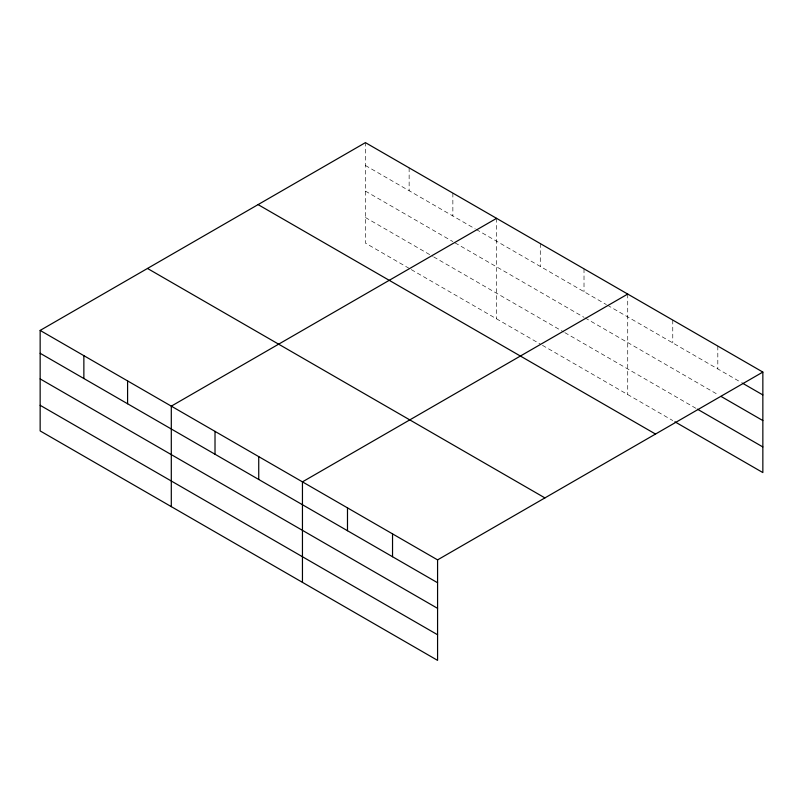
<?xml version="1.0" encoding="UTF-8"?>
<svg xmlns="http://www.w3.org/2000/svg" width="803" height="803" viewBox="0 0 803 803"><rect width="100%" height="100%" fill="white"/><g stroke="black" fill="none" stroke-linecap="round" stroke-linejoin="round"><path stroke-width="0.6" stroke-dasharray="4.01 3.01" d="M365.425 165.488L475.246 228.895M476.32 229.507L606.395 304.608M607.47 305.23L741.4 382.559M365.425 191.104L452.862 241.583M454.99 242.817L584.012 317.305M585.076 317.918L717.812 394.554M365.425 217.503L432.596 256.287M433.66 256.9L563.746 332M564.82 332.623L696.362 408.566M409.139 268.363L365.425 243.118L365.425 142.633M411.277 269.597L540.289 344.085M542.426 345.31L672.763 420.561M717.812 346.083L717.812 368.928M672.763 320.076L672.763 342.931M627.725 294.069L627.725 394.564M584.012 268.834L584.012 291.68M540.289 243.59L540.289 266.445M496.575 218.346L496.575 318.841M452.862 193.111L452.862 215.967M409.139 167.867L409.139 190.723"/><path stroke-width="1.2" d="M437.575 608.353L437.575 559.882L40.15 330.424L40.15 430.92L437.575 660.367L437.575 608.353L40.15 378.906M674.911 421.806L762.85 472.576L762.85 372.08L365.425 142.633L40.15 330.424M496.575 218.346L171.3 406.147L171.3 506.633M627.725 294.069L302.45 481.86L302.45 582.356M437.575 559.882L762.85 372.08M742.474 383.172L762.85 394.935M721.024 396.411L762.85 420.561M697.436 409.189L762.85 446.95M258.084 204.604L655.509 434.052M147.491 268.453L544.916 497.91M40.15 353.28L437.575 582.737M40.15 405.294L437.575 634.751M392.537 533.875L392.537 556.73M347.488 507.867L347.488 530.723M258.737 456.626L258.737 479.481M215.013 431.382L215.013 454.237M127.587 380.903L127.587 403.758M83.863 355.669L83.863 378.524"/></g></svg>
